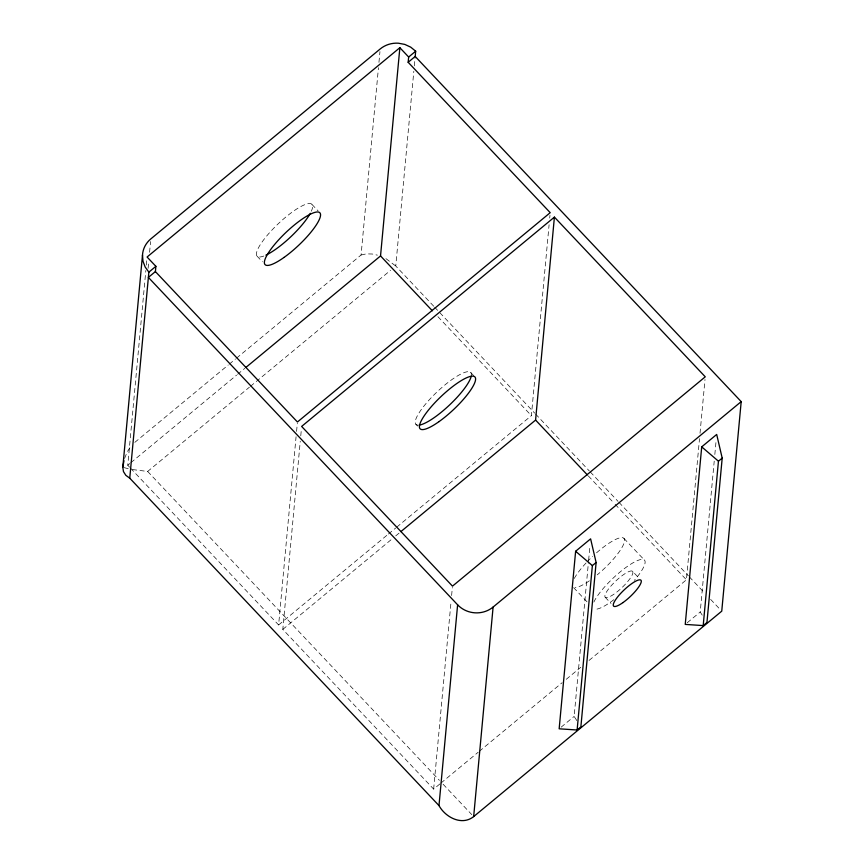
<?xml version="1.0" encoding="UTF-8"?>
<svg xmlns="http://www.w3.org/2000/svg" width="864" height="864" viewBox="0 0 864 864"><rect width="100%" height="100%" fill="white"/><g stroke="black" fill="none" stroke-linecap="round" stroke-linejoin="round"><path stroke-width="0.65" stroke-dasharray="4.32 3.24" d="M129.622 467.208L127.775 465.242L145.843 270.454M146.34 265.075L146.837 259.697M148.1 268.326L148.716 261.641M149.591 252.277L150.584 241.574M130.55 468.18L278.618 624.953L296.071 436.774M296.579 431.395L297.324 423.328M439.873 783.961L433.652 789.102L282.809 629.392L300.262 441.212M300.769 435.834L301.266 430.456M236.542 358.139L361.076 255.01L378.454 67.694M378.95 62.348L379.944 51.646M433.728 306.212L395.755 266.015L413.824 71.248M414.32 65.869L415.195 56.462M433.652 789.102L451.116 600.923M451.613 595.544L452.358 587.477M396.716 527.159L531.392 415.649L549.094 224.77M549.72 218.052L549.968 215.363M576.828 720.598L574.139 716.407L588.503 561.557M588.622 560.218L589.993 545.53M589.054 660.431L686.426 579.798L699.516 438.653M700.024 433.274L705.002 379.512M702.238 615.146L700.218 612.004L714.215 461.149M714.83 454.475L716.072 441.126M124.621 458.363L127.235 451.818L130.432 446.904M134.827 442.357L228.236 365.008M229.273 364.154L235.505 358.992M127.775 465.242L129.838 463.525M130.874 462.672L236.542 375.17M237.578 374.317L244.836 368.312M132.451 469.552L147.658 471.452L249.394 387.212M250.43 386.348L390.56 270.313M278.618 624.953L387.396 534.881M388.433 534.028L395.68 528.023M282.809 629.392L391.586 539.32M395.723 535.885L399.87 532.462M440.91 783.097L478.202 752.22M479.239 751.356L562.118 682.733M566.255 679.298L580.759 667.289M561.157 727.153L574.139 716.407M687.236 622.75L700.218 612.004M361.076 255.01L366.293 253.865L372.287 254.016L377.384 255.15M124.016 467.608L128.822 468.839M385.949 258.649L395.755 266.015M434.646 307.195L534.676 413.1M535.594 414.072L589.313 470.945M590.242 471.928L618.019 501.347M618.948 502.33L688.414 575.867M689.332 576.85L704.16 592.531M710.64 599.4L719.896 609.206M437.918 316.688L531.392 415.649M588.33 475.934L614.239 503.366M615.168 504.349L686.426 579.798M311.958 204.422L318.146 210.978M470.761 372.557L474.12 376.11M623.97 538.434L644.501 560.164M632.61 571.374A18.857 4.525 -43.4 0 1 614.66 593.676A18.857 4.525 -43.4 0 1 609.39 587.887A18.857 4.525 -43.4 0 1 632.61 571.374L638.474 577.584M605.167 597.251L611.032 603.461M573.631 587.66L587.92 602.78M257.062 256.154L262.375 261.77M415.876 424.289L417.55 426.071M147.658 471.452L439.398 780.322M443.102 784.242L471.809 814.644M596.56 552.809A35.197 8.435 -43.4 0 1 624.596 540.216A35.197 8.435 -43.4 0 1 597.218 574.852M589.399 580.802A35.197 8.435 -43.4 0 1 575.089 587.509M574.29 578.437A35.197 8.435 -43.4 0 1 586.235 562.799M587.11 561.87A35.197 8.435 -43.4 0 1 592.672 556.33M418.381 425.142A37.714 9.04 -43.4 0 1 437.227 391.738A37.714 9.04 -43.4 0 1 471.409 375.17M593.86 602.1A35.197 8.435 -43.4 0 1 634.198 562.151A35.197 8.435 -43.4 0 1 634.349 580.37M613.85 599.692A35.197 8.435 -43.4 0 1 595.62 609.25M263.79 256.036A37.714 9.04 -43.4 0 1 278.413 223.603A37.714 9.04 -43.4 0 1 311.321 211.226"/><path stroke-width="1.3" d="M415.195 56.462L741.193 401.62L721.753 611.161L473.666 816.599C461.851 826.081 445.403 817.312 438.988 805.594L129.751 478.181L125.842 475.33L123.476 471.614L122.807 467.294L142.495 255.053A25.142 23.555 5.3 0 1 150.833 238.896L380.192 48.967A25.142 23.555 5.3 0 1 398.347 43.2L404.795 44.41L410.702 47.142L415.681 51.203L415.195 56.462L408.164 62.284L550.217 212.674L297.443 421.988L155.401 271.588L155.887 266.328L147.085 257.018L399.859 47.704L408.661 57.024L408.164 62.284M129.751 478.181L148.867 272.149L145.163 267.019L142.992 261.198L142.495 255.053M245.873 367.448L380.538 255.938L399.859 47.704M438.988 805.594L457.618 604.811L148.381 277.409L155.401 271.588M473.666 816.599L493.106 607.057L741.193 401.62M400.907 531.598L535.583 420.077L554.407 217.112L705.262 376.823L452.488 586.138L301.633 426.427L554.407 217.112M575.629 551.264L559.159 728.806L577.12 730.004L580.867 726.894L596.117 562.507L590.609 538.855L575.629 551.264L592.369 565.607L577.12 730.004M701.708 446.861L685.238 624.402L703.199 625.601L706.946 622.501L722.196 458.104L716.688 434.452L701.708 446.861L718.448 461.203L703.199 625.601M122.807 467.294L123.962 460.76M148.867 272.149L155.887 266.328M408.661 57.024L415.681 51.203M592.369 565.607L596.117 562.507M718.448 461.203L722.196 458.104M380.538 255.938L432.367 310.802M535.583 420.077L587.401 474.952M493.106 607.057A25.142 23.555 5.3 0 1 457.618 604.811M471.269 376.078A37.714 9.04 -43.4 0 1 449.41 405.108A37.714 9.04 -43.4 0 1 419.288 425.066M310.295 213.289A37.714 9.04 -43.4 0 1 265.885 255.139M623.041 602.543A18.857 4.525 -43.4 0 0 640.991 580.252A18.857 4.525 -43.4 0 0 617.771 596.754A18.857 4.525 -43.4 0 0 623.041 602.543M439.063 421.589A37.714 9.04 -43.4 0 0 474.952 376.996A37.714 9.04 -43.4 0 0 428.512 410.011A37.714 9.04 -43.4 0 0 439.063 421.589M284.018 257.44A37.714 9.04 -43.4 0 0 319.918 212.846A37.714 9.04 -43.4 0 0 273.478 245.862A37.714 9.04 -43.4 0 0 284.018 257.44"/></g></svg>
